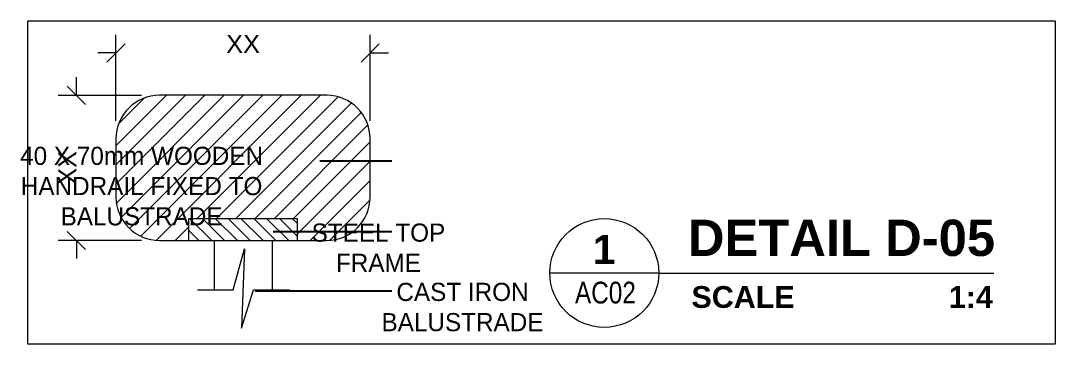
# Model space of a CAD drawing. Header units: millimetres. Extents: x -9083 to 924194, y -232449 to 321637.
# Drawn here: x 127173.1 to 127457.9, y -221268.8 to -221179.6 of the extents above; entities that cross this region are included whole.
import ezdxf
from ezdxf.enums import TextEntityAlignment as Align

# ---------------------------------------------------------------- set-up
doc = ezdxf.new("R2010")
doc.units = ezdxf.units.MM
doc.header["$LTSCALE"] = 400
doc.header["$MEASUREMENT"] = 0
doc.header["$PDMODE"] = 3
doc.layers.get('0').update_dxf_attribs({"lineweight": 0, "true_color": 0xff1414})
doc.layers.get('Defpoints').update_dxf_attribs({"color": 8, "lineweight": 5})
for name, color, linetype, lineweight in [('ELEVATIONS DIMENSION', 17, 'Continuous', 9), ('FINISH', 3, 'Continuous', 9), ('GENERAL TEXT', 4, 'Continuous', 5), ('HATCH', 15, 'Continuous', 0), ('MARKER', 8, 'Continuous', 5), ('REFER TILTLE 100', 7, 'Continuous', 5), ('TEXT DRAWING TITLE', 7, 'Continuous', 5)]:
    doc.layers.add(name, color=color, linetype=linetype, lineweight=lineweight)
doc.styles.add('arial', font='arial.ttf', dxfattribs={"width": 0.8, "height": 2.2})
doc.styles.add('ARIAL-TITLE', font='arialbd.ttf')
doc.styles.add('asif', font='arial.ttf')
doc.styles.add('DIMTEXT', font='romans.shx', dxfattribs={"width": 0.8})
doc.styles.get("Standard").update_dxf_attribs({"font": 'GOTHIC.TTF', "height": 220})
doc.dimstyles.new('DETAILS DIMENSION', dxfattribs={"dimtxt": 100, "dimasz": 150, "dimexe": 75, "dimexo": 200, "dimgap": 50, "dimtad": 0, "dimdec": 0, "dimlfac": 0.1, "dimzin": 0, "dimdsep": 46, "dimtxsty": 'asif', "dimblk": 'OBLIQUE', "dimcen": 200, "dimdle": 50, "dimclrd": 181, "dimclre": 146, "dimclrt": 1, "dimadec": 0, "dimazin": 0, "dimtfac": 0.5, "dimtdec": 0, "dimtix": 1, "dimtofl": 0, "dimtmove": 2, "dimatfit": 2, "dimfxl": 100, "dimtvp": 0.5, "dimtolj": 1, "dimtzin": 0, "dimlwd": -1, "dimlwe": -1, "dimarcsym": 0})
doc.dimstyles.new('DIM-1', dxfattribs={"dimscale": 10, "dimtxt": 0.2, "dimasz": 0.1, "dimexe": 0.05, "dimexo": 0.06, "dimgap": 0.05, "dimtad": 1, "dimdec": 0, "dimzin": 12, "dimdsep": 46, "dimtxsty": 'DIMTEXT', "dimblk": 'ARCHTICK', "dimcen": 0.1, "dimdle": 0.05, "dimclrd": 8, "dimclre": 8, "dimclrt": 1, "dimadec": 4, "dimazin": 3, "dimtfac": 1, "dimtdec": 0, "dimtofl": 0, "dimtmove": 2, "dimatfit": 3, "dimfxl": 1, "dimtolj": 1, "dimtzin": 0, "dimarcsym": 0})

# ---------------------------------------------------------------- blocks, each defined once
blk = doc.blocks.new('A-DETAIL-TITLE-100')
at = {"layer": 'TEXT DRAWING TITLE', "linetype": 'Continuous'}
blk.add_line((0, 0), (-1500, 0), dxfattribs=at)
blk.add_circle((-750, 0), 750, dxfattribs=at)
at = {"layer": 'TEXT DRAWING TITLE', "style": 'ARIAL-TITLE'}
for tag, p, height in [('TITLE1', (450, 937), 500), ('SCALE1', (450, -480), 300), ('SCALE2', (2479, -480), 300)]:
    blk.add_attdef(tag, p, '', height=height, dxfattribs=at)
at = {"layer": 'TEXT DRAWING TITLE', "color": 7, "style": 'ARIAL-TITLE'}
blk.add_attdef('TITLE2_001', (435, 228), '', height=500, dxfattribs=at)
at = {"layer": 'TEXT DRAWING TITLE', "linetype": 'Continuous', "style": 'ARIAL-TITLE'}
blk.add_attdef('DRWG-NO', text='', height=400, dxfattribs=at).set_placement((-751, 326), align=Align.MIDDLE)
at = {"layer": 'TEXT DRAWING TITLE', "linetype": 'Continuous', "style": 'arial', "width": 0.8}
blk.add_attdef('DRAWING-REF', text='', height=300, dxfattribs=at).set_placement((-735, -270), align=Align.MIDDLE)
blk = doc.blocks.new('_Oblique')
at = {"color": 0, "linetype": 'ByBlock', "lineweight": -2}
blk.add_line((-0.5, -0.5), (0.5, 0.5), dxfattribs=at)
blk = doc.blocks.new('*D130')
at = {"layer": 'Defpoints', "color": 0, "ltscale": 20, "transparency": 16777216}
for p in [(127269.31, -221188.47), (127199.31, -221212.14), (127269.31, -221212.14)]:
    blk.add_point(p, dxfattribs=at)
at = {"layer": 'ELEVATIONS DIMENSION', "color": 146, "ltscale": 20, "transparency": 16777216}
for p, q in [((127199.31, -221207.14), (127199.31, -221183.47)), ((127269.31, -221207.14), (127269.31, -221183.47))]:
    blk.add_line(p, q, dxfattribs=at)
at = {"layer": 'ELEVATIONS DIMENSION', "color": 181, "ltscale": 20, "transparency": 16777216}
for p, q in [((127199.31, -221188.47), (127194.31, -221188.47)), ((127269.31, -221188.47), (127274.31, -221188.47))]:
    blk.add_line(p, q, dxfattribs=at)
at = {"layer": 'ELEVATIONS DIMENSION', "color": 181, "ltscale": 20, "transparency": 16777216, "xscale": 5, "yscale": 5, "zscale": 5}
blk.add_blockref('_Oblique', (127199.31, -221188.47), dxfattribs=at)
at = {"layer": 'ELEVATIONS DIMENSION', "color": 181, "ltscale": 20, "transparency": 16777216, "xscale": 5, "yscale": 5, "zscale": 5, "rotation": 180}
blk.add_blockref('_Oblique', (127269.31, -221188.47), dxfattribs=at)
at = {"layer": 'ELEVATIONS DIMENSION', "color": 1, "lineweight": 0, "ltscale": 20, "transparency": 16777216, "insert": (127234.31, -221185.97), "char_height": 5, "width": 0.367, "attachment_point": 5, "style": 'asif'}
blk.add_mtext('\\A1;XX', dxfattribs=at)
blk = doc.blocks.new('*D131')
at = {"layer": 'Defpoints', "color": 0, "ltscale": 20, "transparency": 16777216}
for p in [(127211.31, -221200.14), (127188.42, -221240.14), (127211.31, -221240.14)]:
    blk.add_point(p, dxfattribs=at)
at = {"layer": 'ELEVATIONS DIMENSION', "color": 181, "ltscale": 20, "transparency": 16777216}
for p, q in [((127188.42, -221200.14), (127188.42, -221195.14)), ((127188.42, -221240.14), (127188.42, -221245.14))]:
    blk.add_line(p, q, dxfattribs=at)
at = {"layer": 'ELEVATIONS DIMENSION', "color": 146, "ltscale": 20, "transparency": 16777216}
for p, q in [((127206.31, -221200.14), (127183.42, -221200.14)), ((127206.31, -221240.14), (127183.42, -221240.14))]:
    blk.add_line(p, q, dxfattribs=at)
at = {"layer": 'ELEVATIONS DIMENSION', "color": 181, "ltscale": 20, "transparency": 16777216, "xscale": 5, "yscale": 5, "zscale": 5}
for p, rotation in [((127188.42, -221200.14), 270), ((127188.42, -221240.14), 90)]:
    blk.add_blockref('_Oblique', p, dxfattribs=dict(at, rotation=rotation))
at = {"layer": 'ELEVATIONS DIMENSION', "color": 1, "lineweight": 0, "ltscale": 20, "transparency": 16777216, "insert": (127185.92, -221220.14), "char_height": 5, "attachment_point": 5, "rotation": 90, "style": 'asif'}
blk.add_mtext('\\A1;XX', dxfattribs=at)
blk = doc.blocks.new('_ArchTick')
at = {"color": 0, "linetype": 'ByBlock', "const_width": 0.15}
blk.add_lwpolyline([(-0.5, -0.5), (0.5, 0.5)], dxfattribs=at)

msp = doc.modelspace()

# ---------------------------------------------------------------- hatches: boundary and pattern name
at = {"layer": 'HATCH', "lineweight": 0, "transparency": 33554559}
h = msp.add_hatch(dxfattribs=at)
h.set_pattern_fill('ANSI31', color=256, scale=30)
h.set_pattern_definition([(45, (-629373.884, -218211.3478), (-2.65165043, 2.65165043), [])])
edge = h.paths.add_edge_path()
edge.add_arc((127257.32518, -221212.12204), 11.98368, 359.9218975, 450.0781025)
edge.add_line((127257.30884, -221200.13838), (127211.30884, -221200.13838))
edge.add_arc((127211.26703, -221212.09656), 11.95825, 89.7996354, 180.2003646)
edge.add_line((127199.30884, -221212.13838), (127199.30884, -221228.13838))
edge.add_arc((127211.26748, -221228.17974), 11.95871, 179.8018246, 270.1981754)
edge.add_line((127211.30884, -221240.13838), (127219.30884, -221240.13838))
edge.add_line((127219.30884, -221240.13838), (127219.30884, -221234.13838))
edge.add_line((127219.30884, -221234.13838), (127249.30884, -221234.13838))
edge.add_line((127249.30884, -221234.13838), (127249.30884, -221240.13838))
edge.add_line((127249.30884, -221240.13838), (127257.30884, -221240.13838))
edge.add_arc((127257.35021, -221228.17974), 11.95871, 269.8018246, 360.1981754)
edge.add_line((127269.30884, -221228.13838), (127269.30884, -221212.13838))
h = msp.add_hatch(dxfattribs=at)
h.set_pattern_fill('ANSI31', color=256, scale=20, angle=90)
h.set_pattern_definition([(135, (-629373.8839, -218211.3478), (-1.767766953, -1.767766953), [])])
h.paths.add_polyline_path([(127249.30884, -221234.13838), (127219.30884, -221234.13838), (127219.30884, -221240.13838), (127249.30884, -221240.13838)])

# ---------------------------------------------------------------- linework, layer by layer
at = {"layer": 'Defpoints', "lineweight": 0}
msp.add_lwpolyline([(127175.05942, -221179.56242), (127457.91765, -221179.56242), (127457.91765, -221268.76138), (127175.05942, -221268.76138)], close=True, dxfattribs=at)
at = {"layer": 'FINISH', "lineweight": 0, "ltscale": 20}
for p, q in [((127257.30884, -221200.13838), (127211.30884, -221200.13838)), ((127199.30884, -221212.13838), (127199.30884, -221228.13838)), ((127269.30884, -221228.13838), (127269.30884, -221212.13838)), ((127249.30884, -221234.13838), (127219.30884, -221234.13838)), ((127219.30884, -221234.13838), (127219.30884, -221240.13838)), ((127249.30884, -221240.13838), (127249.30884, -221234.13838)), ((127211.30884, -221240.13838), (127257.30884, -221240.13838)), ((127219.30884, -221240.13838), (127249.30884, -221240.13838)), ((127226.30884, -221240.13838), (127226.30884, -221253.70867)), ((127242.30884, -221240.13838), (127242.30884, -221253.70867))]:
    msp.add_line(p, q, dxfattribs=at)
for centre, start, end in [((127211.30884, -221212.13838), 90, 180), ((127257.30884, -221212.13838), 0, 90), ((127211.30884, -221228.13838), 180, 270), ((127257.30884, -221228.13838), 270, 0)]:
    msp.add_arc(centre, 12, start, end, dxfattribs=at)
at = {"layer": 'MARKER', "lineweight": 0}
msp.add_lwpolyline([(127221.76573, -221253.76238), (127231.58944, -221253.76238), (127234.72198, -221242.48256), (127233.87861, -221264.26238), (127237.14455, -221253.76238), (127247.04506, -221253.76238)], dxfattribs=at)
at = {"layer": 'TEXT DRAWING TITLE', "linetype": 'Continuous', "lineweight": 0}
msp.add_line((127348.75375, -221249.10612), (127440.98599, -221249.10612), dxfattribs=at)

# ---------------------------------------------------------------- block references
at = {"layer": 'TEXT DRAWING TITLE', "lineweight": 0}
ref = msp.add_blockref('A-DETAIL-TITLE-100', (127348.75375, -221249.10612), dxfattribs=dict(at, xscale=0.02, yscale=0.02, zscale=0.02))
ref.add_attrib('TITLE2_001', 'DETAIL D-05', (127356.7442, -221244.40705), dxfattribs={"layer": 'REFER TILTLE 100', "color": 7, "height": 10, "style": 'ARIAL-TITLE'})
ref.add_attrib('DRWG-NO', '1', dxfattribs={"layer": 'REFER TILTLE 100', "linetype": 'Continuous', "height": 8, "style": 'ARIAL-TITLE'}).set_placement((127333.73173, -221242.59595), align=Align.MIDDLE)
ref.add_attrib('DRAWING-REF', 'AC02', dxfattribs={"layer": 'REFER TILTLE 100', "linetype": 'Continuous', "height": 6, "style": 'arial', "width": 0.8}).set_placement((127334.06178, -221254.50342), align=Align.MIDDLE)
ref.add_attrib('SCALE1', 'SCALE', (127357.75375, -221258.71604), dxfattribs={"layer": 'REFER TILTLE 100', "height": 6, "style": 'ARIAL-TITLE'})
ref.add_attrib('SCALE2', '             1:4', (127398.33375, -221258.71604), dxfattribs={"layer": 'REFER TILTLE 100', "height": 6, "style": 'ARIAL-TITLE'})

# ---------------------------------------------------------------- texts
at = {"layer": 'GENERAL TEXT', "lineweight": 0}
note = msp.add_mtext_dynamic_manual_height_columns('40 X 70mm WOODEN \\P', width=70.1602441, gutter_width=0, heights=[21.60349, 0], dxfattribs=dict(at, insert=(127241.45175, -221214.31094), char_height=5, attachment_point=2))
for column, words in zip(note.columns.linked_columns, ['HANDRAIL FIXED TO \\PBALUSTRADE\\P ']):
    column.text = words
note = msp.add_mtext_dynamic_manual_height_columns('STEEL TOP FRAME\\P', width=45.8195346, gutter_width=0, heights=[21.60349, 0], dxfattribs=dict(at, insert=(127294.48817, -221235.46929), char_height=5, attachment_point=2))
for column, words in zip(note.columns.linked_columns, [' ']):
    column.text = words
at = {"layer": 'GENERAL TEXT', "lineweight": 0, "insert": (127294.71452, -221251.81102), "char_height": 5, "attachment_point": 2}
msp.add_mtext_dynamic_manual_height_columns('CAST IRON \\PBALUSTRADE', width=70.1602441, gutter_width=0, heights=[21.60349], dxfattribs=at)

# ---------------------------------------------------------------- dimensions: what is measured, and where the dimension line sits
at = {"layer": 'ELEVATIONS DIMENSION', "lineweight": 0, "ltscale": 20}
dim = msp.add_linear_dim(base=(127269.30884, -221188.4699), p1=(127199.30884, -221212.13838), p2=(127269.30884, -221212.13838), text='XX', dimstyle='DETAILS DIMENSION', override={"dimtxt": 5, "dimasz": 5, "dimexe": 5, "dimexo": 5, "dimdle": 5}, dxfattribs=at)
dim.commit()
dim.dimension.update_dxf_attribs({"geometry": '*D130', "text_midpoint": (127234.30884, -221185.9699)})
dim = msp.add_linear_dim(base=(127188.4227, -221240.13838), p1=(127211.30884, -221200.13838), p2=(127211.30884, -221240.13838), angle=90, text='XX', dimstyle='DETAILS DIMENSION', override={"dimtxt": 5, "dimasz": 5, "dimexe": 5, "dimexo": 5, "dimdle": 5}, dxfattribs=at)
dim.commit()
dim.dimension.update_dxf_attribs({"geometry": '*D131', "text_midpoint": (127185.9227, -221220.13838)})

# ---------------------------------------------------------------- leaders
at = {"layer": 'GENERAL TEXT', "lineweight": 0}
for points in [[(127255.42635, -221218.17254), (127275.28353, -221218.17254)], [(127242.60338, -221237.65482), (127275.28353, -221237.65482)], [(127237.66797, -221253.99655), (127275.28353, -221253.99655)]]:
    msp.add_leader(points, dimstyle='DIM-1', dxfattribs=at)

doc.saveas('drawing.dxf')
